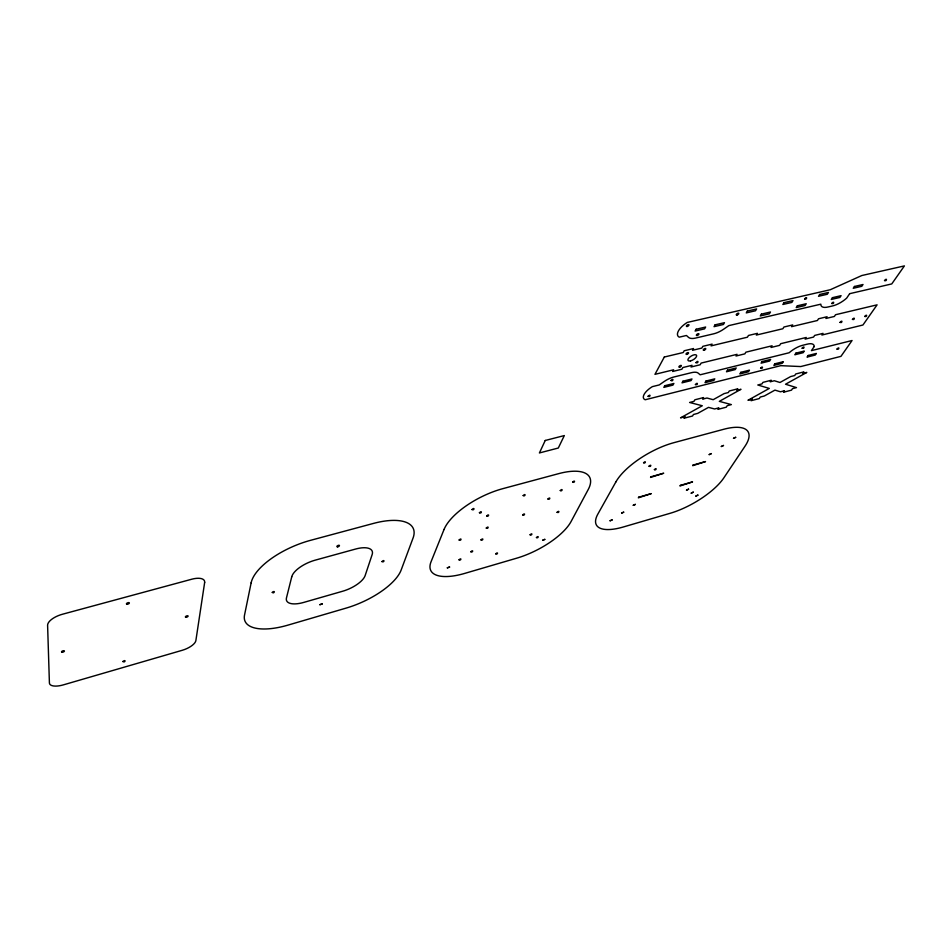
<?xml version="1.0" encoding="UTF-8"?>
<svg xmlns="http://www.w3.org/2000/svg" width="952" height="952" viewBox="0 0 952 952"><rect width="100%" height="100%" fill="white"/><g stroke="black" fill="none" stroke-linecap="round" stroke-linejoin="round"><path stroke-width="1.43" d="M686.511 490.149L688.582 489.161L686.511 490.149M691.235 493.136L693.282 492.16L691.235 493.136M695.436 384.56C698.161 385.762 698.006 381.157 695.436 384.56M695.96 362.652C698.744 363.962 698.601 359.082 695.96 362.652M695.876 496.075L697.911 495.111L695.876 496.075M319.884 604.698L322.3 603.854L319.884 604.698M709.204 454.604L711.346 453.592L709.204 454.604M721.33 446.5L723.484 445.476L721.33 446.5M733.528 438.337L735.682 437.325L733.528 438.337M760.588 368.234C763.111 369.412 763.147 364.949 760.588 368.234M381.978 561.585C384.489 563.001 384.786 558.586 381.978 561.585M804.607 298.904C807.153 300.38 807.474 295.18 804.607 298.904M204.656 582.469L195.874 640.577A13.709 5.474 -21.2 0 1 182.391 650.252L63.415 684.857A14.482 5.724 -19.1 0 1 49.409 682.953L47.6 625.321A15.589 6.676 -18.6 0 1 62.499 614.23L192.078 579.137A14.685 6.343 -21.1 0 1 204.656 582.469M802.143 348.218C804.547 349.443 804.809 344.838 802.143 348.218M831.715 303.474C834.142 304.89 834.559 299.856 831.715 303.474M840.045 322.395C842.377 323.692 842.806 318.932 840.045 322.395M837.01 349.075C839.295 350.241 839.676 345.802 837.01 349.075M447.321 567.844L449.582 567.047L447.321 567.844M251.138 582.85L244.545 615.016A53.05 21.456 -23.2 0 0 288.004 625.107L346.123 608.102A52.324 21.015 -24.3 0 0 401.149 570.034L413.061 538.035A54.169 22.634 -24.5 0 0 373.541 523.398L310.519 540.343A55.478 23.383 -23.3 0 0 251.138 582.85M459.126 539.986C461.375 541.414 461.946 537.047 459.126 539.986M852.457 319.396C854.753 320.693 855.229 315.957 852.457 319.396M459.042 559.824C461.244 561.133 461.768 557.003 459.042 559.824M472.037 509.534C474.31 511.105 474.977 506.428 472.037 509.534M864.761 316.433C867.01 317.73 867.546 312.994 864.761 316.433M479.427 512.747C481.676 514.294 482.355 509.689 479.427 512.747M470.835 551.755C473.013 553.1 473.584 548.911 470.835 551.755M480.986 539.891C483.152 541.283 483.783 536.999 480.986 539.891M486.698 515.913C488.9 517.424 489.59 512.89 486.698 515.913M884.527 280.542C886.8 281.994 887.454 276.901 884.527 280.542M486.282 528.051C488.459 529.502 489.126 525.099 486.282 528.051M291.74 576.817L286.469 597.915A21.575 8.782 -23.4 0 0 303.736 602.414L342.649 591.24A21.242 8.604 -24.1 0 0 365.151 575.555L372.149 554.588A22.075 9.175 -24.3 0 0 355.572 549.054L315.207 560.157A22.075 9.223 -23.5 0 0 291.74 576.817M495.742 553.838C497.813 555.123 498.396 551.113 495.742 553.838M523.183 495.575C525.278 497.158 526.135 492.517 523.183 495.575M522.696 514.901C524.754 516.365 525.563 511.962 522.696 514.901M530.097 534.786C532.085 536.131 532.87 531.978 530.097 534.786M547.947 498.991C549.947 500.514 550.863 496.016 547.947 498.991M536.452 537.547C538.404 538.868 539.189 534.774 536.452 537.547M542.676 540.26L544.794 539.379L542.676 540.26M560.276 490.554C562.239 492.101 563.215 487.555 560.276 490.554M557.087 512.307C559.026 513.735 559.931 509.439 557.087 512.307M122.891 661.521C125.2 663.342 126.342 658.617 122.891 661.521M572.676 482.081C574.603 483.652 575.639 479.058 572.676 482.081M648.098 396.258C649.871 398.233 651.394 392.89 648.098 396.258M610.077 520.768L612.124 519.923L610.077 520.768M671.017 380.443C672.731 382.478 674.385 377.028 671.017 380.443M621.644 513.033L623.691 512.188L621.644 513.033M643.588 462.731C645.277 464.314 646.575 459.768 643.588 462.731M444.048 529.467L431.077 561.704A49.575 19.373 -26.4 0 0 464.6 573.437L516.71 558.181A49.206 18.909 -27.3 0 0 571.105 521.482L588.193 489.578A50.944 20.242 -27.8 0 0 558.717 473.632L502.811 488.662A51.824 20.992 -26.9 0 0 444.048 529.467M649.038 466.194C650.704 467.741 652.013 463.267 649.038 466.194M633.27 505.262L635.329 504.405L633.27 505.262M654.405 469.598C656.047 471.121 657.356 466.694 654.405 469.598M272.284 592.418C274.069 594.429 275.83 589.478 272.284 592.418M545.234 440.478L539.415 452.95L558.3 448.023L564.322 435.576L545.234 440.478M664.317 357.024L654.964 374.338L673.611 369.792L672.671 371.482L681.894 369.233L682.846 367.543L692.021 365.306L691.057 366.996L700.16 364.771L701.136 363.081L737.05 354.334L736.027 356.012L744.857 353.858L745.88 352.18L772.072 345.79L771.013 347.468L779.617 345.362L780.688 343.696L806.249 337.46L805.142 339.126L813.555 337.079L814.662 335.413L823.028 333.378L821.909 335.033L862.94 325.013L877.089 304.842L835.535 314.731L834.38 316.457L825.919 318.468L827.062 316.742L818.553 318.777L817.411 320.503L791.576 326.667L792.683 324.93L783.948 327.012L782.853 328.749L756.352 335.068L757.423 333.331L748.474 335.461L747.415 337.198L711.073 345.873L712.084 344.124L702.838 346.326L701.838 348.075L692.556 350.288L693.544 348.539L684.179 350.764L683.203 352.526L664.317 357.024M664.758 385.727L663.841 387.369L672.957 385.108L673.885 383.454L664.758 385.727M696.138 329.237L695.115 331.058L704.611 328.857L705.634 327.036L696.138 329.237M615.884 481.914L597.892 514.032A47.16 17.338 -29 0 0 623.262 527.003L670.256 513.259A47.017 16.898 -29.7 0 0 723.865 477.833L745.035 446.179A48.719 17.981 -30.3 0 0 723.734 429.281L673.79 442.704A49.337 18.671 -29.6 0 0 615.884 481.914M682.953 381.205L682.025 382.847L691.021 380.61L691.973 378.967L682.953 381.205M715.083 324.846L714.048 326.667L723.413 324.489L724.46 322.68L715.083 324.846M684.869 416.726L683.976 418.237L692.544 416L693.449 414.489L697.721 413.37L708.502 407.373L714.619 408.967L718.831 407.873L717.891 409.372L726.269 407.194L727.209 405.683L731.374 404.6L719.331 401.351L741.001 389.285L736.788 390.368L737.764 388.821L729.28 390.986L728.316 392.545L724.067 393.628L713.179 399.697L706.955 398.019L702.647 399.126L703.576 397.567L694.889 399.78L693.972 401.351L689.605 402.47L702.278 405.754L680.561 417.845L684.869 416.726M705.967 381.05L705.015 382.668L713.81 380.467L714.773 378.848L705.967 381.05M747.368 311.054L746.285 312.899L755.519 310.768L756.614 308.936L747.368 311.054M638.721 497.182L638.34 497.825L651.239 493.624L638.721 497.182M650.978 476.762L650.573 477.428L663.711 473.215L650.978 476.762M727.471 370.149L726.483 371.78L735.206 369.602L736.205 367.972L727.471 370.149M761.386 314.124L760.291 315.933L769.359 313.827L770.466 312.018L761.386 314.124M740.87 372.315L739.871 373.922L748.462 371.768L749.462 370.161L740.87 372.315M783.996 302.653L782.865 304.485L791.862 302.415L793.004 300.582L783.996 302.653M680.371 485.353L679.978 485.996L692.544 481.89L680.371 485.353M693.163 465.016L692.747 465.683L705.539 461.577L693.163 465.016M762.112 361.534L761.076 363.164L769.597 361.046L770.644 359.416L762.112 361.534M797.371 305.794L796.229 307.591L805.071 305.532L806.225 303.736L797.371 305.794M752.08 399.197L751.116 400.697L759.291 398.555L760.267 397.055L764.337 395.996L774.928 390.118L780.485 391.784L784.496 390.737L783.496 392.236L791.481 390.153L792.492 388.654L796.479 387.619L785.543 384.227L806.808 372.422L802.786 373.446L803.833 371.911L795.741 373.981L794.706 375.528L790.648 376.564L779.974 382.49L774.333 380.74L770.216 381.8L771.227 380.253L762.945 382.371L761.945 383.918L757.792 384.989L769.287 388.428L747.974 400.268L752.08 399.197M774.94 363.783L773.905 365.389L782.282 363.283L783.329 361.689L774.94 363.783M819.684 294.465L818.518 296.286L827.288 294.263L828.466 292.454L819.684 294.465M795.92 353.132L794.861 354.763L803.179 352.692L804.25 351.074L795.92 353.132M832.453 297.667L831.274 299.452L839.89 297.452L841.08 295.667L832.453 297.667M808.141 355.489L807.07 357.095L815.257 355.036L816.34 353.442L808.141 355.489M814.186 346.552L811.437 350.633L852.064 340.518L840.949 356.357L800.763 366.556L780.735 365.663L645.194 399.757A13.887 5.831 -30.6 0 1 652.334 386.643L659.26 384.929L664.091 381.573A14.232 5.95 -30.9 0 1 673.802 377.016L691.485 372.672A14.173 5.867 -31.2 0 1 698.221 373.148L700.148 374.79L789.16 352.752A14.708 5.7 -32.6 0 1 802.881 345.243L807.07 344.207A14.696 5.676 -32.7 0 1 814.186 346.552M849.66 293.68L846.649 298.154A15.613 6.212 -34 0 1 832.429 305.961L828.145 306.96A15.625 6.236 -33.9 0 1 820.826 304.176L728.804 325.62L723.746 329.13A15.03 6.462 -32.4 0 1 713.774 333.795L695.591 338.067A15.089 6.557 -32.2 0 1 688.522 337.365L686.44 335.485L679.252 337.163A14.827 6.509 -32.1 0 1 687.273 322.43L830.227 289.753L861.834 275.521L904.4 265.905L891.762 283.922L849.66 293.68M854.456 286.469L853.254 288.277L861.798 286.302L863.024 284.505L854.456 286.469M704.016 350.253A1.428 0.607 -31.9 0 0 705.765 348.706A1.428 0.607 -31.9 0 0 703.766 349.182A1.428 0.607 -31.9 0 0 704.016 350.253M679.645 367.163A1.416 0.595 -31.3 0 0 681.37 365.639A1.416 0.595 -31.3 0 0 679.371 366.127A1.416 0.595 -31.3 0 0 679.645 367.163M690.557 360.879A4.986 2.106 -31.6 0 0 696.638 355.512A4.986 2.106 -31.6 0 0 689.653 357.19A4.986 2.106 -31.6 0 0 690.557 360.879M686.808 354.37A1.44 0.619 -31.6 0 0 688.546 352.823A1.44 0.619 -31.6 0 0 686.535 353.299A1.44 0.619 -31.6 0 0 686.808 354.37M687.177 326.476A1.487 0.654 -32.1 0 0 688.986 324.846A1.487 0.654 -32.1 0 0 686.904 325.322A1.487 0.654 -32.1 0 0 687.177 326.476M736.991 315.029A1.476 0.631 -32.8 0 0 738.812 313.422A1.476 0.631 -32.8 0 0 736.788 313.886A1.476 0.631 -32.8 0 0 736.991 315.029M697.15 335.497A1.464 0.631 -32 0 0 698.935 333.902A1.464 0.631 -32 0 0 696.888 334.378A1.464 0.631 -32 0 0 697.15 335.497M337.627 546.829A1.392 0.595 -24.1 0 0 339.447 545.532A1.392 0.595 -24.1 0 0 337.401 545.805A1.392 0.595 -24.1 0 0 337.627 546.829M127.14 604.222A1.523 0.654 -19.9 0 0 129.365 603.009A1.523 0.654 -19.9 0 0 127.223 602.997A1.523 0.654 -19.9 0 0 127.14 604.222M62.249 652.239A1.523 0.631 -18.9 0 0 64.427 651.061A1.523 0.631 -18.9 0 0 62.237 651.108A1.523 0.631 -18.9 0 0 62.249 652.239M185.997 617.277A1.44 0.595 -21.1 0 0 188.103 616.134A1.44 0.595 -21.1 0 0 186.152 616.134A1.44 0.595 -21.1 0 0 185.997 617.277"/></g></svg>
